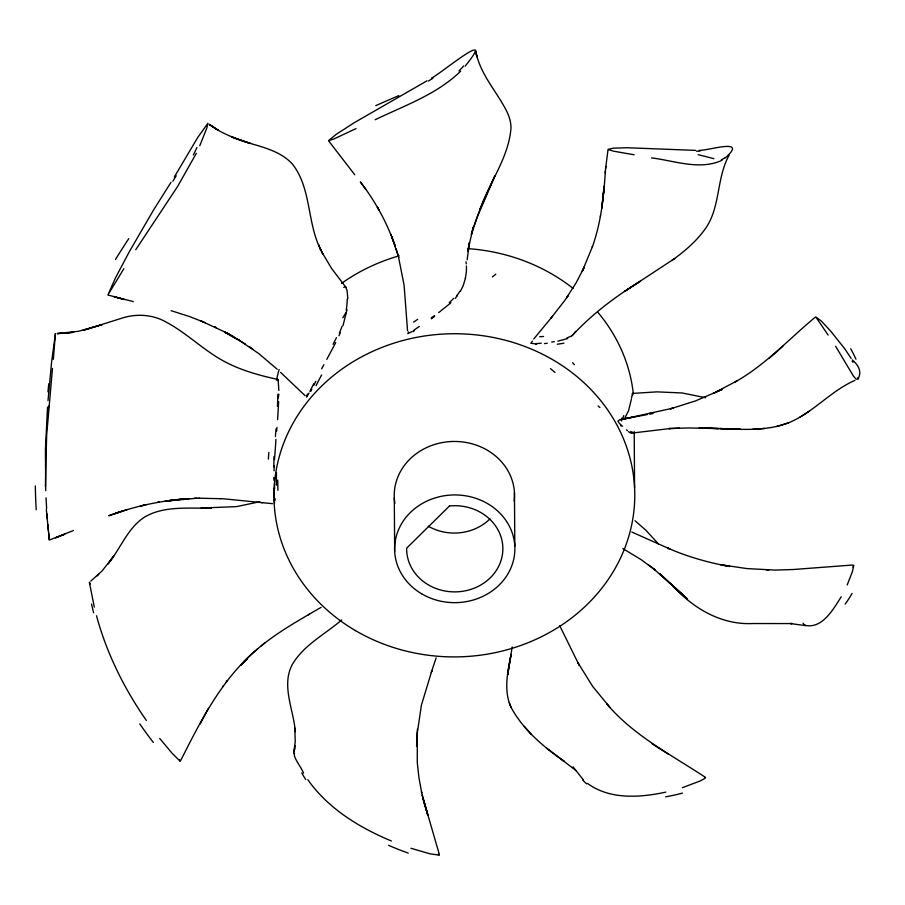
<?xml version="1.0" encoding="UTF-8"?>
<svg xmlns="http://www.w3.org/2000/svg" width="905" height="905" viewBox="0 0 905 905"><rect width="100%" height="100%" fill="white"/><g stroke="black" fill="none" stroke-linecap="round" stroke-linejoin="round"><path stroke-width="1.36" d="M273.83 466.856L273.955 456.482M431.538 78.079C439.966 74.334 498.27 25.374 465.17 66.133M416.82 737.745L416.617 746.455L417.409 729.034M274.045 470.838L274.215 465.973M278.661 401.786L277.597 419.603M274.52 459.593L275.957 439.366M47.513 407.205L45.42 449.627L45.714 490.691M48.01 400.655L51.574 362.192L55.431 333.538L53.327 359.353M276.647 431.244L276.975 427.386M605.4 170.83C603.816 196.589 601.056 222.63 592.3 247.076L592.526 246.443L582.322 271.149L584.404 266.862L576.134 282.824L565.286 299.77L551.134 317.949L552.593 316.162M605.196 173.036L605.818 166.441M52.49 368.392L46.63 435.565L45.42 486.947M602.866 199.36L604.099 186.192L601.791 208.105L603.782 190.638M605.592 168.669L607.945 150.23M601.78 208.082L602.357 203.716M467.15 259.826L469.469 242.574L467.67 251.33L473.304 227.053M303.56 773.119C301.998 768.311 292.406 756.535 294.566 753.13M631.52 398.2L632.471 393.426L656.996 391.865L682.257 392.985L705.651 397.748M631.351 399.354L628.534 410.836L624.982 417.68M512.185 646.973L507.66 674.892L511.065 654.519C507.637 671.589 503.452 690.526 510.986 707.19C523.135 729.883 543.464 746.727 564.177 761.365L546.405 748.028M295.166 745.63L294.261 751.127L294.702 748.435M347.022 309.668L342.961 325.755M293.616 753.254L295.234 741.772L294.815 728.242L295.324 731.715C293.774 710.335 281.263 686.035 291.987 665.073C303.266 645.186 324.906 634.45 341.66 619.97M277.654 380.586L278.039 379.467A7.941 0.815 -78.7 0 1 278.118 379.523L278.853 390.394M600.366 216.714L600.558 215.695M465.43 278.355L463.077 285.969L460.306 291.399M306.852 395.836L306.682 397.091L309.035 393.042M473.315 226.997L471.347 234.565L476.822 218.128L494.865 175.842L479.944 209.383C489.481 182.12 509.164 156.938 511.02 127.356C510.816 121.904 509.3 116.575 506.924 111.677C496.721 91.122 479.333 73.622 475.679 50.239M307.089 395.01L307.406 394.003M436.131 657.89L431.595 671.442M431.21 672.573L431.911 670.492L421.402 705.187L417.262 733.242L417.284 762.61L418.925 777.689L421.73 792.882L421.447 791.592M858.438 378.064C862.137 371.005 857.646 364.308 852.216 359.896M473.881 226.397L479.492 210.639M632.256 432.013L631.973 432.613A125.897 10.294 73.1 0 1 630.728 431.447M199.79 145.694L206.917 127.786L207.912 123.272L197.675 137.583L174.348 176.939M340.382 332.474L338.968 335.755M847.193 584.969L852.386 571.7L853.777 565.376M729.079 155.275C716.353 178.047 720.674 206.872 705.493 228.513C696.533 241.296 684.463 251.432 671.883 260.482M196.317 153.307L177.618 186.453L135.761 249.701M335.744 342.588L326.784 359.387M309.906 391.322L313.752 383.777M852.929 566.971L853.438 565.964M199.982 724.079L208.444 708.321M321.648 368.788L323.866 364.715M841.265 596.746C833.222 609.291 822.181 629.439 804.681 625.242M180.695 760.505C201.125 720.188 222.121 678.286 257.654 648.919M123.849 268.695L107.899 294.973L115.444 277.937L129.438 251.511L153.703 209.756L171.045 182.244M575.512 331.4L574.743 332.61A161.803 53.746 40.1 0 1 572.209 335.427M408.551 331.943L407.917 333.685L411.764 331.649M566.62 297.903L567.921 296.026L567.073 297.247M222.743 686.601L223.411 685.719M225.831 682.551L226.872 681.227M226.533 681.657L227.234 680.775M457.014 296.184L455.181 298.401M533.746 338.99L551.383 317.644M343.719 287.405L345.257 286.681A7.941 2.839 -40.4 0 1 345.529 286.84M572.922 334.85C592.526 313.741 615.694 296.41 640.14 281.353L624.45 291.501L674.7 258.513M247.45 658.297L241.002 664.858C263.321 640.061 292.654 623.85 321.117 607.357M460.713 71.144C436.844 94.414 404.603 105.546 375.134 119.743M90.783 581.134L102.152 570.885L113.702 556.043L108.046 563.939C120.467 548.803 127.447 528.249 144.427 517.151C164.461 505.318 189.19 508.814 211.318 507.999L201.091 508.033L236.465 506.63L259.746 501.755M98.837 574.29L97.186 575.84M725.29 157.911C748.729 137.221 708.015 150.886 699.248 150.343M450.939 302.768L438.676 312.621M572.277 335.484L570.897 336.649M782.904 346.23L768.922 358.584M857.793 379.172L856.073 379.127L853.268 375.847L835.62 346.253M814.941 317.497C788.594 339.251 765.291 365.122 735.154 381.921L737.19 380.711M261.172 645.876L264.803 642.957M679.361 428.122L668.965 428.585L688.479 427.952L718.604 428.574L699.101 427.884L740.482 429.332L719.769 428.518C742.711 429.57 766.625 431.199 788.538 422.793L788.775 422.714C813.256 412.601 830.677 390.926 854.908 380.394M434.513 315.619L431.289 317.915M532.513 341.174L530.771 343.255L534.414 343.719M419.332 326.411L413.2 330.687M799.635 417.397L809.127 411.3M308.379 614.857L309.42 614.246M736.24 381.277L713.151 393.471L722.032 389.478L695.594 400.881L670.333 408.856L673.105 408.132L619.337 419.92L617.9 421.187L619.586 423.585M426.99 80.828L354.115 122.786L335.947 134.517L328.549 140.671L334.002 138.918L355.993 128.601M721.952 160.343C699.565 170.547 674.564 160.739 651.521 157.877M73.486 530.511L50.08 539.776M567.627 338.549L557.853 341.174M623.217 418.913L620.502 419.637L647.211 414.569M108.996 515.714L127.3 509.572M108.939 515.692C134.755 506.11 161.984 500.363 189.45 498.542M113.521 514.051L122.718 510.986M682.427 787.667L700.312 780.913L705.131 778.232L705.504 777.429L704.69 777.248M776.626 426.538L788.775 422.714M140.196 506.11L146.101 504.73M142.549 505.544L143.737 505.273M665.831 792.135C639.948 797.644 609.959 799.93 587.469 783.402M649.281 413.596L654.066 412.567M621.633 419.4L633.432 416.99M157.402 502.467L158.601 502.252M649.971 414.094L652.72 413.608M158.002 502.365L159.201 502.151M628.523 431.685L631 433.201L670.243 428.518M184.575 498.915L165.219 501.155L196.724 498.248M554.403 341.683L551.688 342.033M174.869 499.877L165.208 501.178L182.12 499.153M541.269 343.199L535.726 343.651M752.508 429.332L764.759 428.438M632.471 393.426L632.821 394.942M194.349 498.225L199.224 498.089M852.917 565.003L793.312 569.517L775.076 570.082L747.032 568.6L720.787 564.709L729.645 566.496C708.434 562.684 687.585 556.779 667.833 548.125L670.039 549.052M199.168 498.18L223.58 498.791L262.563 502.694M57.332 333.56L68.61 332.95L73.588 332.248L57.411 333.583L78.43 331.298L102.22 324.612L83.068 330.382L121.53 318.289C136.044 313.458 152.334 314.352 165.785 321.897C187.403 333.312 204.666 351.479 226.488 362.588C242.676 370.846 260.335 375.688 278.039 379.467M695.594 150.388L627.278 147.741L613.352 148.16L608.092 149.416L613.364 151.146L634.134 154.789M767.791 569.969L768.707 570.003L766.297 569.924M219.938 498.553L220.526 498.587M272.495 503.678L261.341 502.569M805.541 625.615L790.337 623.534L792.09 623.568L752.621 623.534C720.98 625.072 692.506 607.979 672.042 584.969L686.533 598.476L684.949 597.119M133.295 301.614L108.691 295.222M171.136 310.675L189.575 316.569L205.254 322.723M410.915 848.268L429.898 853.8L439.389 855.157L438.303 854.015M200.82 320.868L223.592 331.4L245.187 343.923M201.917 321.32L203.025 321.784M391.401 840.994C359.285 827.6 328.119 808.561 307.791 779.658M669.474 548.815L631.814 532.027M215.582 327.406L214.496 326.897L216.125 327.667M235.006 337.712L224.644 331.954L239.078 340.144L237.053 338.923M622.912 548.588L640.944 559.528L655.175 570.003L648.138 564.652M239.044 340.122L258.966 353.753L277.213 369.24M652.132 743.853L668.048 753.967M704.791 776.942C670.888 754.589 633.658 735.595 606.927 704.113L609.744 707.201L592.628 686.341L577.899 662.664L579.347 665.345L578.962 664.621M249.18 346.513L253.015 349.206M209.406 124.415L218.399 130.354L209.36 124.449C221.454 133.691 236.069 138.703 250.334 143.431L231.567 136.847C251.545 145.829 276.579 147.017 292.27 163.873C311.614 188.353 306.874 222.811 320.823 249.893L320.302 248.796L322.825 253.966L320.302 248.796M561.881 759.646L575.942 770.619M635.005 520.726L645.853 530.217L658.501 544.018M653.783 568.951L687.438 599.031L659.541 573.521L686.533 598.476M622.527 426.278L620.174 424.151M627.414 430.69L626.486 429.841M305.2 395.734L280.584 372.396M583.182 779.612L573.012 766.784M524.312 726.364L531.235 734.475M345.529 286.84L347.056 290.392L347.848 298.65M346.015 287.417L331.75 268.672L322.304 252.891M354.726 174.733L329.035 141.384M159.699 738.435L172.233 753.435L180.208 761.286L179.405 759.521M365.79 189.247L360.337 181.928C375.439 201.408 387.419 223.354 395.327 246.714M828.12 335.031L815.722 316.863L821.344 321.094L830.7 331.14L844.58 348.527L851.164 358.403M146.384 720.471C124.166 688.626 106.666 653.308 96.507 615.762M578.284 663.388L559.663 625.615M320.823 249.893L318.481 244.633L318.99 245.764M390.677 234.271L391.084 235.243M90.217 584.008L89.357 582.187L94.312 607.142M509.255 702.721L510.986 707.19M394.795 244.746L391.639 236.42L397.974 255.12M396.175 248.932L398.788 257.416M427.805 815.337L422.94 798.425M398.573 257.258L404.105 285.279L407.555 330.845M422.997 798.267L427.839 815.156L422.68 796.909L439.208 854.026M422.42 795.846L422.737 797.147M422.216 795.02L422.477 796.083L421.673 792.667M476.324 54.232L476.946 56.936L475.702 51.517M465.985 261.805L466.245 263.864M48.621 532.593L49.3 540.047L46.325 509.538M48.451 530.828L47.875 524.651M47.422 519.289L47.003 513.904M46.641 508.576L46.031 497.841M274.283 499.153L274.588 503.293M274.192 497.184L273.932 488.462M466.403 265.934L466.471 268.004A240.04 106.394 3.6 0 1 465.283 278.344M273.842 477.421L273.864 480.216M634.19 431.47L634.586 487.58M514.447 492.739L514.821 546.213M394.297 497.897L394.671 551.383M489.899 518.95A48.112 43.089 -0.4 0 1 428.28 526.235M176.203 175.762A144.336 31.223 -50.8 0 1 172.866 181.181M115.478 259.486A322.361 122.944 -61.2 0 1 128.77 238.626M196.962 147.402A173.274 53.101 -45.2 0 1 193.342 154.97M311.795 389.308A63.927 7.455 -60.2 0 1 310.868 391.175M313.786 385.292A225.096 47.275 -69.1 0 1 315.845 381.277M316.037 385.643A267.563 58.44 -69.4 0 1 321.603 374.975M342.859 317.768A232.461 17.84 -64.1 0 1 346.083 312.417M336.434 337.599A125.897 32.263 -49.4 0 1 333.097 344.353M342.011 326.388A161.803 50.103 -45.4 0 1 339.364 333.108M347.226 299.069A240.04 85.817 -39.8 0 1 346.185 310.166M432.884 78.26A144.336 52.411 -10 0 1 428.348 81.043M375.79 105.636A322.361 56.438 -28.8 0 1 398.811 95.613M463.632 65.952A173.274 72.943 -2.7 0 1 458.937 70.873M414.479 330.698A63.927 19.82 -21.1 0 1 413.031 331.694M434.558 316.478A225.096 6.097 -34 0 1 431.278 318.832M495.827 274.158A267.563 5.226 -34.4 0 1 492.365 276.919M417.658 319.352A232.461 32.829 -27.6 0 1 413.562 322.112M453.688 298.322A125.897 49.549 -7.9 0 1 449.242 302.609M459.853 291.365A161.803 68.735 -2.9 0 1 456.459 296.116M700.142 151.067A144.336 44.051 32.2 0 1 696.545 151.203M698.151 154.71A322.361 36.754 4.8 0 1 713.864 158.703M725.018 157.662A173.274 56.766 40.1 0 1 721.364 159.8M536.71 344.273A63.927 19.752 20.7 0 1 535.421 344.364M547.276 343.278A225.096 23.994 3.2 0 1 544.459 343.595M563.917 343.176A267.563 27.082 2.7 0 1 557.31 344.228M543.588 336.479A232.461 42.32 11.4 0 1 539.697 336.717M570.433 336.298A125.897 40.872 34.8 0 1 566.881 337.938M853.008 362.204A144.336 10.034 70.5 0 1 852.171 361.355M850.723 348.753A322.361 73.113 38.1 0 1 855.972 359.206M858.596 378.822A173.274 12.15 78.1 0 1 857.521 377.815M623.771 415.576A238.581 36.37 61.3 0 1 622.742 418.065M621.158 425.961A63.927 7.297 59.8 0 1 620.649 425.565M598.092 405.949A225.096 1.946 40.1 0 1 599.925 407.544M550.523 368.663A267.563 3.1 39.6 0 1 555.003 372.441M574.392 364.715A232.461 6.199 49.1 0 1 572.571 362.701M852.058 593.409A322.361 148.477 70.5 0 1 845.168 604.133M804.805 624.993A173.274 40.035 -65.7 0 1 804.07 624.348M803.38 623.613A173.274 40.035 -65.7 0 1 803.04 623.206M682.483 793.097A322.361 227.608 -73.7 0 1 665.628 796.819M586.666 783.877A173.274 75.364 -25.1 0 1 582.628 779.918M408.257 853.087A322.361 273.468 -22.7 0 1 388.607 845.338M305.766 779.499A173.274 77.321 19.7 0 1 301.738 772.893M153.352 742.451A322.361 264.599 40.1 0 1 139.8 723.898M93.6 612.696A173.274 44.979 60.8 0 1 91.563 604.042M48.146 412.205A144.336 9.616 -87.4 0 1 48.587 406.119M36.211 509.73A322.361 205.152 84.9 0 1 35.34 485.974M48.791 383.743A173.274 6.527 -82.7 0 1 47.954 391.842M277.892 490.295A238.581 32.263 83.1 0 1 277.722 480.091M275.12 500.25A63.927 11.55 83.8 0 1 275.018 498.384M274.566 488.836A225.096 111.134 75.1 0 1 274.509 484.13M276.387 485.238A267.563 134.121 74.8 0 1 276.478 472.512M268.378 459.095A232.461 85.975 80.4 0 1 268.83 452.432M278.321 397.895A125.897 2.907 -86.3 0 1 278.853 394.161M276.059 428.846A161.803 6.561 -82.9 0 1 275.38 436.583M277.824 394.275A240.04 25.012 -78.1 0 1 277.439 406.13M621.882 418.133A168.375 150.818 -0.4 0 1 621.667 420.938M276.466 380.213A180.412 161.588 -0.4 0 1 279.125 369.5M341.457 283.457A180.412 161.588 -0.4 0 1 399.15 255.821M468.032 248.649A180.412 161.588 -0.4 0 1 573.091 288.39M597.526 311.92A180.412 161.588 -0.4 0 1 633.319 393.675M394.908 503.44A60.137 53.859 -0.4 0 1 453.134 441.47A60.137 53.859 -0.4 0 1 514.153 501.076M416.9 739.849L416.82 742.021L416.9 739.849M242.653 663.207L241.069 664.858L247.484 658.331L242.653 663.207M449.514 505.963L406.65 548.159A48.112 43.089 -0.4 0 0 455.973 591.87A48.112 43.089 -0.4 0 0 502.75 545.828A48.112 43.089 -0.4 0 0 449.514 505.963M64.628 534.222L55.68 537.74L64.628 534.222M118.08 512.479L115.84 513.248L118.125 512.468M123.838 299.351L114.449 296.885L123.838 299.351M228.863 334.205L224.655 331.954L233.071 336.524L228.863 334.205M377.962 208.229L377.385 207.245L379.048 210.175L377.962 208.229M355.405 630.57A180.412 161.588 -0.4 0 0 634.484 504.289A180.412 161.588 -0.4 0 0 373.233 351.106A180.412 161.588 -0.4 0 0 355.405 630.57M421.753 593.872A60.137 53.859 -0.4 0 0 514.787 551.79A60.137 53.859 -0.4 0 0 427.703 500.725A60.137 53.859 -0.4 0 0 421.753 593.872"/></g></svg>
